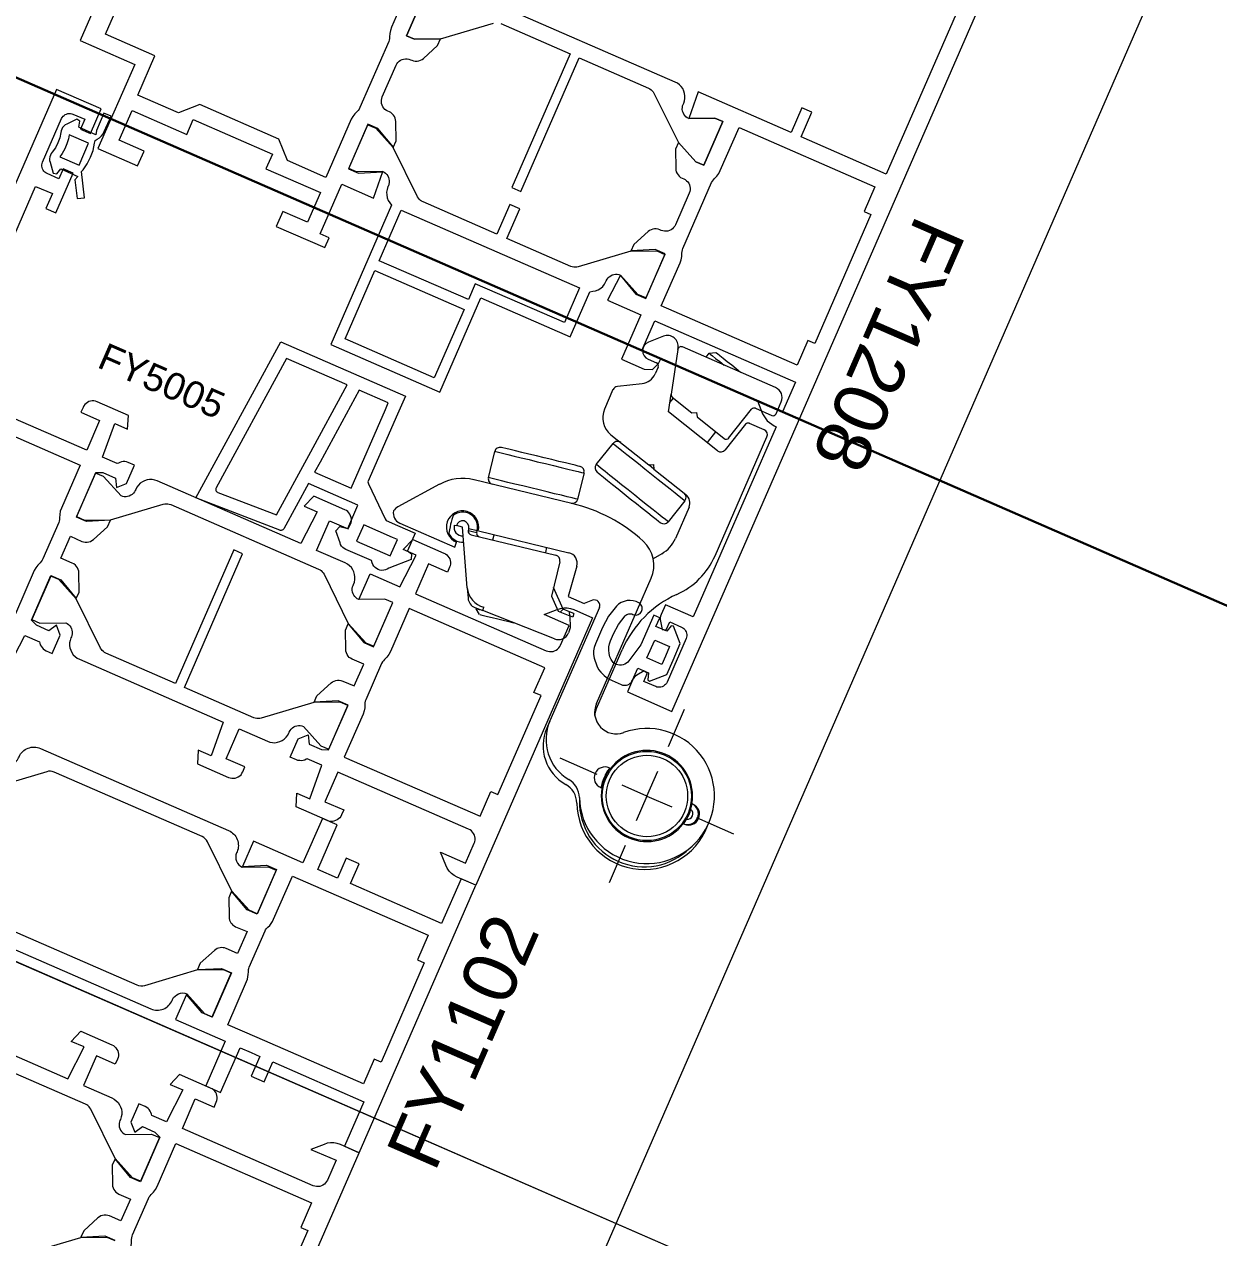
# Model space of a CAD drawing. Header units: millimetres. Extents: x -37281 to 954596, y -59787 to 956680.
# Drawn here: x 868631.8 to 868742.3, y -17724.1 to -17611.8 of the extents above; entities that cross this region are included whole.
import ezdxf

# ---------------------------------------------------------------- set-up
doc = ezdxf.new("R2010")
doc.units = ezdxf.units.MM
doc.header["$MEASUREMENT"] = 0
for name, color, linetype, lineweight in [('0_Pen_No__2', 8, 'Continuous', 15), ('0_Pen_No__7', 7, 'Continuous', 35), ('0_Pen_No__9', 7, 'Continuous', 13), ('New_A-25-M_Wall_Ext_Pen_No__87', 8, 'Continuous', 20), ('New_ArchiCAD Windows_Pen_No__1', 7, 'Continuous', 13)]:
    doc.layers.add(name, color=color, linetype=linetype, lineweight=lineweight)
doc.layers.add('New_A-25-M_Wall_Ext', color=7, linetype='Continuous')
doc.layers.add('New_ArchiCAD Windows', color=7, linetype='Continuous')
doc.layers.add('New_ArchiCAD Windows_Pen_No__23', color=7, linetype='Continuous', lineweight=30, true_color=0x2a2a2a)
doc.styles.add('GENERATED_STYLE_3', font='')
doc.styles.get('GENERATED_STYLE_3').set_extended_font_data('Arial')

# ---------------------------------------------------------------- blocks, each defined once
blk = doc.blocks.new('Wall_243_2', base_point=(874395.1, -4631.3))
at = {"layer": 'New_A-25-M_Wall_Ext_Pen_No__87', "linetype": 'Continuous', "flags": 128}
blk.add_lwpolyline([(866536.64, -22653.24), (874395.1, -4631.3)], dxfattribs=at)
blk = doc.blocks.new('Triple Window 19_2')
at = {"layer": 'New_ArchiCAD Windows_Pen_No__1', "linetype": 'Continuous'}
for p, q in [((-1175, -190), (-1175, -0.5)), ((1175, -190), (1175, -0.5))]:
    blk.add_line(p, q, dxfattribs=at)
at = {"layer": 'New_ArchiCAD Windows_Pen_No__23', "linetype": 'Continuous'}
blk.add_line((1100, -190), (1100, 0), dxfattribs=at)
blk = doc.blocks.new('Wall_353_2', base_point=(874468.42, -4712.54))
at = {"layer": 'New_ArchiCAD Windows', "color": 251, "linetype": 'Continuous', "lineweight": 20, "true_color": 0x606060, "xscale": -1, "zscale": 1000, "rotation": 66.44041158399281}
for p in [(869064.25, -16605.64), (868124.95, -18759.75)]:
    blk.add_blockref('Triple Window 19_2', p, dxfattribs=at)

msp = doc.modelspace()

# ---------------------------------------------------------------- linework, layer by layer
at = {"layer": '0_Pen_No__2', "linetype": 'Continuous', "flags": 128}
for points in [[(868646.17, -17592.27), (868636.98, -17613.35), (868642.02, -17615.55), (868638.62, -17623.34), (868642.29, -17624.94), (868642.89, -17623.57), (868640.6, -17622.57)], [(868667.52, -17608.12), (868665.78, -17612.11), (868665.68, -17612.4), (868665.62, -17612.7), (868665.61, -17613), (868665.6, -17613.15), (868665.57, -17613.3), (868665.53, -17613.44), (868662.86, -17619.54), (868662.79, -17619.68), (868662.7, -17619.8), (868662.6, -17619.9), (868662.38, -17620.12), (868662.2, -17620.36), (868662.06, -17620.63), (868659.72, -17626), (868656.15, -17624.44), (868655.37, -17622.46), (868648.04, -17619.27), (868646.06, -17620.04), (868642.31, -17618.4), (868643.9, -17614.74), (868639.32, -17612.74), (868645.52, -17598.53)], [(868690.15, -17639.27), (868703.17, -17644.94), (868701.97, -17647.69), (868699.66, -17646.68), (868700.13, -17647.89), (868700.55, -17648.54), (868701.19, -17648.99), (868701.37, -17649.07), (868693.7, -17666.67), (868691.13, -17665.55), (868690.74, -17666.46), (868690.69, -17666.6), (868690.66, -17666.75), (868690.65, -17666.9), (868690.67, -17667.05), (868690.83, -17667.83), (868691.21, -17667.87), (868691.53, -17667.14), (868692.63, -17667.62), (868692.74, -17667.68), (868692.84, -17667.75), (868692.93, -17667.84), (868693, -17667.95), (868693.05, -17668.06), (868693.09, -17668.18), (868693.11, -17668.3), (868693.11, -17668.43), (868693.08, -17668.55), (868693.04, -17668.67), (868691.28, -17672.7), (868691.22, -17672.82), (868691.15, -17672.92), (868691.06, -17673), (868690.96, -17673.07), (868690.84, -17673.13), (868690.72, -17673.17), (868690.6, -17673.18), (868690.47, -17673.18), (868690.35, -17673.16), (868690.23, -17673.12), (868689.13, -17672.64), (868689.45, -17671.91), (868689.16, -17671.65), (868688.49, -17672.07), (868688.36, -17672.16), (868688.25, -17672.27), (868688.16, -17672.39), (868688.09, -17672.52), (868687.61, -17673.61), (868691.74, -17675.41), (868723.32, -17603)], [(868720.82, -17604.47), (868711.57, -17625.69), (868703.68, -17622.26), (868704.68, -17619.96), (868703.76, -17619.56), (868702.77, -17621.86), (868694.15, -17618.1), (868693.29, -17620.56), (868695.71, -17620.52), (868696.44, -17620.84), (868694.68, -17624.88), (868693.95, -17624.56), (868692.33, -17622.76), (868692.05, -17623.4), (868692.08, -17625.18), (868692.1, -17625.34), (868692.14, -17625.5), (868692.21, -17625.64), (868692.3, -17625.78), (868692.41, -17625.9), (868692.54, -17626), (868692.68, -17626.08), (868692.82, -17626.14), (868692.96, -17626.21), (868693.09, -17626.31), (868693.2, -17626.42), (868693.29, -17626.55), (868693.36, -17626.69), (868693.4, -17626.84), (868693.42, -17627), (868693.42, -17627.15), (868693.39, -17627.31), (868693.34, -17627.46), (868692.06, -17630.39), (868691.99, -17630.53), (868691.89, -17630.65), (868691.78, -17630.76), (868691.65, -17630.85), (868691.51, -17630.92), (868691.36, -17630.97), (868691.21, -17630.99), (868691.05, -17630.98), (868690.89, -17630.96), (868690.75, -17630.91), (868690.6, -17630.84), (868690.45, -17630.79), (868690.29, -17630.76), (868690.12, -17630.76), (868689.96, -17630.79), (868689.81, -17630.84), (868689.66, -17630.92), (868689.53, -17631.02), (868688.22, -17632.2), (868687.94, -17632.84), (868690.35, -17632.81), (868691.09, -17633.13), (868689.33, -17637.16), (868688.59, -17636.84), (868686.98, -17635.04), (868685.76, -17637.35), (868688.87, -17638.71), (868687.07, -17642.83), (868689.18, -17643.75), (868689.95, -17643.77), (868690.5, -17643.23), (868690.7, -17642.78), (868688.96, -17642.02), (868690.15, -17639.27)], [(868647.44, -17620.64), (868654.77, -17623.84), (868654.17, -17625.21), (868659.21, -17627.41), (868658.02, -17630.16), (868655.72, -17629.16), (868655.12, -17630.54), (868659.62, -17632.5), (868660.02, -17631.58), (868659.19, -17631.22), (868661.19, -17626.64), (868664.12, -17627.91), (868664.98, -17625.45), (868662.56, -17625.49), (868661.83, -17625.17), (868663.59, -17621.14), (868664.32, -17621.46), (868665.94, -17623.25), (868666.22, -17622.61), (868666.19, -17620.84), (868666.17, -17620.68), (868666.13, -17620.52), (868666.06, -17620.37), (868665.97, -17620.23), (868665.86, -17620.11), (868665.73, -17620.01), (868665.59, -17619.94), (868665.45, -17619.87), (868665.31, -17619.8), (868665.18, -17619.71), (868665.07, -17619.59), (868664.98, -17619.46), (868664.92, -17619.32), (868664.87, -17619.17), (868664.85, -17619.02), (868664.85, -17618.86), (868664.88, -17618.71), (868664.93, -17618.56), (868666.21, -17615.62), (868666.28, -17615.49), (868666.38, -17615.36), (868666.49, -17615.25), (868666.62, -17615.16), (868666.76, -17615.09), (868666.91, -17615.05), (868667.07, -17615.03), (868667.22, -17615.03), (868667.38, -17615.06), (868667.53, -17615.11), (868667.67, -17615.17), (868667.82, -17615.22), (868667.98, -17615.25), (868668.15, -17615.25), (868668.31, -17615.22), (868668.46, -17615.17), (868668.61, -17615.1), (868668.74, -17615), (868670.05, -17613.81), (868670.33, -17613.17), (868667.92, -17613.21), (868667.18, -17612.89), (868668.94, -17608.85)], [(868668.94, -17608.85), (868667.18, -17612.89), (868667.92, -17613.21), (868670.33, -17613.19), (868675.21, -17611.73)], [(868675.89, -17611.77), (868682.32, -17614.58), (868676.92, -17626.95), (868677.75, -17627.31), (868683.15, -17614.94), (868689.58, -17617.74), (868689.7, -17617.81), (868689.81, -17617.89), (868689.91, -17617.98), (868690, -17618.09), (868690.07, -17618.21), (868692.33, -17622.78), (868693.95, -17624.56), (868694.68, -17624.88), (868696.44, -17620.84), (868695.71, -17620.52), (868693.29, -17620.56), (868693.15, -17620.49), (868693.03, -17620.39), (868692.92, -17620.28), (868692.83, -17620.15), (868692.76, -17620.01), (868692.72, -17619.86), (868692.69, -17619.7), (868692.7, -17619.55), (868692.72, -17619.39), (868692.78, -17619.25), (868692.82, -17619.15), (868692.89, -17618.93), (868692.93, -17618.7), (868692.94, -17618.46), (868692.91, -17618.23), (868692.84, -17618.01), (868692.73, -17617.79), (868692.6, -17617.6), (868692.44, -17617.43), (868692.25, -17617.29), (868692.04, -17617.18), (868674.62, -17609.58)], [(868625.06, -17644.7), (868632.85, -17626.83), (868634.41, -17627.5), (868633.81, -17628.88), (868634.73, -17629.28), (868636.33, -17625.61), (868635.41, -17625.21), (868635.01, -17626.13), (868633.91, -17625.65), (868633.8, -17625.59), (868633.7, -17625.52), (868633.61, -17625.42), (868633.54, -17625.32), (868633.48, -17625.21), (868633.45, -17625.09), (868633.43, -17624.96), (868633.43, -17624.84), (868633.45, -17624.72), (868633.5, -17624.6), (868635.25, -17620.56), (868635.31, -17620.45), (868635.39, -17620.35), (868635.48, -17620.27), (868635.58, -17620.19), (868635.7, -17620.14), (868635.82, -17620.1), (868635.94, -17620.08), (868636.07, -17620.09), (868636.19, -17620.11), (868636.31, -17620.15), (868637.41, -17620.63), (868637.01, -17621.55), (868637.92, -17621.95), (868638.92, -17619.65), (868634.8, -17617.86), (868614.01, -17665.52)], [(868640.6, -17622.57), (868641.8, -17619.82), (868646.84, -17622.02), (868647.44, -17620.64)], [(868682.31, -17640.75), (868684.13, -17636.58), (868684.41, -17636.54), (868684.67, -17636.49), (868684.91, -17636.4), (868685.14, -17636.26), (868685.33, -17636.09), (868685.5, -17635.88), (868685.62, -17635.65), (868685.66, -17635.56), (868685.74, -17635.42), (868685.83, -17635.3), (868685.94, -17635.19), (868686.07, -17635.1), (868686.21, -17635.03), (868686.36, -17634.98), (868686.52, -17634.96), (868686.67, -17634.97), (868686.83, -17634.99), (868686.98, -17635.04), (868686.96, -17635.09), (868688.39, -17636.81), (868689.31, -17637.21), (868691.11, -17633.08), (868690.19, -17632.68), (868687.96, -17632.8), (868687.94, -17632.84), (868683.06, -17634.28), (868682.93, -17634.31), (868682.79, -17634.32), (868682.65, -17634.31), (868682.51, -17634.29), (868682.38, -17634.24), (868676.45, -17631.66), (868677.65, -17628.91), (868676.74, -17628.51), (868675.54, -17631.26), (868668.7, -17628.27), (868668.57, -17628.21), (868668.46, -17628.13), (868668.36, -17628.03), (868668.27, -17627.92), (868668.2, -17627.8), (868665.94, -17623.25), (868665.96, -17623.21), (868664.52, -17621.49), (868663.61, -17621.09), (868661.81, -17625.22), (868662.73, -17625.61), (868664.96, -17625.5), (868664.98, -17625.45), (868665.12, -17625.53), (868665.24, -17625.62), (868665.35, -17625.73), (868665.44, -17625.86), (868665.51, -17626), (868665.55, -17626.15), (868665.58, -17626.31), (868665.57, -17626.47), (868665.55, -17626.62), (868665.5, -17626.77), (868665.46, -17626.86), (868665.37, -17627.11), (868665.33, -17627.37), (868665.34, -17627.63), (868665.39, -17627.88), (868665.49, -17628.13), (868665.62, -17628.35), (868665.79, -17628.58), (868660.18, -17641.47), (868670.26, -17645.86), (868674.06, -17637.16)], [(868672.9, -17637.31), (868664.65, -17633.71), (868666.69, -17629.03), (868683.19, -17636.23), (868681.79, -17639.44), (868673.54, -17635.84)], [(868673.54, -17635.84), (868672.9, -17637.31)], [(868674.06, -17637.16), (868682.31, -17640.75)], [(868630.33, -17671.33), (868631.85, -17668.39), (868633.21, -17668.98), (868633.25, -17669.09), (868633.29, -17669.24), (868633.36, -17669.38), (868633.45, -17669.51), (868633.56, -17669.63), (868633.68, -17669.72), (868633.82, -17669.8), (868634.4, -17670.05), (868635.14, -17668.35), (868634.78, -17667.43), (868634.09, -17667.95), (868632.92, -17667.44), (868632.47, -17666.97), (868634.27, -17662.85), (868635.19, -17663.25), (868636.62, -17664.96), (868636.88, -17664.37), (868636.85, -17662.59), (868636.84, -17662.43), (868636.8, -17662.27), (868636.73, -17662.12), (868636.64, -17661.99), (868636.53, -17661.87), (868636.4, -17661.77), (868636.25, -17661.69), (868635.2, -17661.23), (868636.07, -17659.21), (868637.13, -17659.68), (868637.29, -17659.73), (868637.45, -17659.75), (868637.61, -17659.76), (868637.77, -17659.73), (868637.93, -17659.68), (868638.07, -17659.6), (868638.2, -17659.5), (868639.52, -17658.32), (868639.78, -17657.72), (868637.55, -17657.84), (868636.63, -17657.44), (868638.43, -17653.31), (868639.08, -17653.32), (868640.24, -17653.83), (868640.34, -17654.69), (868641.26, -17654.33), (868642, -17652.63), (868641.42, -17652.38), (868641.27, -17652.33), (868641.11, -17652.3), (868640.95, -17652.3), (868640.8, -17652.32), (868640.65, -17652.37), (868640.51, -17652.44), (868640.41, -17652.48), (868639.05, -17651.89), (868640.17, -17648.78), (868641.36, -17649.3), (868641.44, -17648.03), (868638.56, -17646.77), (868638.41, -17646.72), (868638.25, -17646.69), (868638.1, -17646.69), (868637.94, -17646.71), (868637.79, -17646.75), (868637.65, -17646.82), (868637.52, -17646.91), (868637.41, -17647.02), (868637.31, -17647.15), (868637.24, -17647.28), (868637.04, -17647.74), (868638.78, -17648.5), (868637.58, -17651.25), (868625.57, -17646.02)], [(868691.84, -17670.67), (868692.51, -17669.14), (868691.88, -17667.54), (868691.66, -17667.51), (868691.26, -17668), (868690.25, -17667.56)], [(868652.79, -17706.98), (868653.61, -17707.33), (868652.81, -17709.16), (868654, -17709.68), (868654.8, -17707.85), (868663.23, -17711.53), (868661.43, -17715.65), (868662.8, -17716.25), (868673.6, -17691.5), (868672.22, -17690.9), (868670.42, -17695.03), (868661.99, -17691.35), (868662.79, -17689.52), (868661.6, -17689), (868660.8, -17690.83), (868658.96, -17690.03), (868660.76, -17685.91), (868659.39, -17685.31), (868657.59, -17689.43), (868653.01, -17687.43), (868651.99, -17689.77), (868654.22, -17689.65)], [(868622.51, -17703.59), (868635.83, -17709.4), (868637.35, -17706.46), (868636.15, -17705.94), (868637.03, -17705.01), (868639.92, -17706.27), (868640.05, -17706.34), (868640.18, -17706.44), (868640.29, -17706.55), (868640.38, -17706.68), (868640.45, -17706.82), (868640.49, -17706.97), (868640.51, -17707.13), (868640.51, -17707.28), (868640.48, -17707.44), (868640.43, -17707.59), (868640.23, -17708.05), (868638.49, -17707.29), (868637.29, -17710.04), (868639.92, -17711.18), (868640.13, -17711.29), (868640.32, -17711.44), (868640.48, -17711.61), (868640.62, -17711.8), (868640.72, -17712.01), (868640.79, -17712.23), (868640.82, -17712.47), (868640.82, -17712.7), (868640.77, -17712.94), (868640.7, -17713.16), (868640.66, -17713.25), (868640.61, -17713.4), (868640.58, -17713.55), (868640.58, -17713.71), (868640.6, -17713.86), (868640.64, -17714.01), (868640.71, -17714.16), (868640.8, -17714.28), (868640.91, -17714.4), (868641.04, -17714.49), (868641.17, -17714.57), (868643.59, -17714.53), (868644.32, -17714.85), (868642.57, -17718.88), (868641.83, -17718.56), (868640.21, -17716.78), (868637.95, -17712.22), (868637.88, -17712.1), (868637.8, -17711.99), (868637.69, -17711.89), (868637.58, -17711.81), (868637.46, -17711.74), (868631.03, -17708.94)], [(868652.01, -17741), (868662.8, -17716.25), (868661.07, -17715.49), (868660.77, -17715.39), (868660.46, -17715.34), (868660.15, -17715.33), (868659.84, -17715.37), (868659.54, -17715.47), (868658.33, -17715.94), (868660.65, -17716.95), (868659.85, -17718.78), (868659.77, -17718.92), (868659.68, -17719.04), (868659.57, -17719.15), (868659.44, -17719.24), (868659.3, -17719.31), (868659.15, -17719.36), (868658.99, -17719.38), (868658.83, -17719.38), (868658.68, -17719.35), (868658.53, -17719.3), (868646.43, -17714.02), (868647.63, -17711.27), (868649.37, -17712.03), (868649.57, -17711.57), (868649.62, -17711.42), (868649.65, -17711.27), (868649.65, -17711.11), (868649.63, -17710.96), (868649.59, -17710.81), (868649.52, -17710.67), (868649.43, -17710.54), (868649.32, -17710.42), (868649.19, -17710.33), (868649.05, -17710.26), (868646.17, -17709), (868645.29, -17709.92), (868646.49, -17710.44), (868644.96, -17713.38), (868643.6, -17712.79), (868643.57, -17712.68), (868643.53, -17712.53), (868643.46, -17712.39), (868643.37, -17712.26), (868643.26, -17712.15), (868643.13, -17712.05), (868643, -17711.98), (868642.41, -17711.72), (868641.67, -17713.42), (868642.04, -17714.34), (868642.73, -17713.83), (868643.89, -17714.33), (868644.34, -17714.8), (868642.55, -17718.93), (868641.63, -17718.53), (868640.2, -17716.81), (868639.94, -17717.41), (868639.96, -17719.18), (868639.98, -17719.34), (868640.02, -17719.5), (868640.09, -17719.65), (868640.18, -17719.78), (868640.29, -17719.9), (868640.42, -17720), (868640.56, -17720.08), (868641.62, -17720.54), (868640.74, -17722.56), (868639.68, -17722.1), (868639.53, -17722.04), (868639.37, -17722.02), (868639.21, -17722.02), (868639.04, -17722.04), (868638.89, -17722.1), (868638.75, -17722.17), (868638.62, -17722.27), (868637.3, -17723.46), (868637.04, -17724.05), (868639.27, -17723.94), (868640.19, -17724.34)], [(868632.14, -17725.54), (868637.03, -17724.08), (868639.43, -17724.06), (868640.17, -17724.38)]]:
    msp.add_lwpolyline(points, dxfattribs=at)
for points in [[(868690.75, -17637.89), (868692.49, -17633.9), (868692.59, -17633.62), (868692.65, -17633.32), (868692.66, -17633.01), (868692.67, -17632.86), (868692.7, -17632.72), (868692.75, -17632.58), (868695.41, -17626.47), (868695.48, -17626.34), (868695.57, -17626.22), (868695.67, -17626.11), (868695.89, -17625.9), (868696.07, -17625.65), (868696.21, -17625.38), (868697.95, -17621.39), (868710.51, -17626.87), (868709.51, -17629.16), (868710.15, -17629.44), (868704.95, -17641.36), (868704.31, -17641.08), (868703.31, -17643.37)], [(868672.5, -17638.22), (868669.74, -17644.55), (868661.49, -17640.95), (868664.25, -17634.63)], [(868636.98, -17652.63), (868635.24, -17656.61), (868635.14, -17656.9), (868635.09, -17657.2), (868635.07, -17657.51), (868635.07, -17657.66), (868635.04, -17657.8), (868634.99, -17657.94), (868633.53, -17661.3), (868633.46, -17661.43), (868633.37, -17661.55), (868633.26, -17661.66), (868633.05, -17661.87), (868632.87, -17662.12), (868632.73, -17662.39), (868630.99, -17666.38), (868618.43, -17660.9), (868619.43, -17658.61), (868618.79, -17658.33), (868622.78, -17649.16), (868623.43, -17649.44), (868624.42, -17647.15)], [(868657.71, -17656.43), (868658.9, -17656.95), (868657.38, -17659.89), (868644.09, -17654.09), (868643.87, -17654.01), (868643.64, -17653.97), (868643.4, -17653.97), (868643.17, -17654), (868642.94, -17654.07), (868642.73, -17654.17), (868642.54, -17654.31), (868642.37, -17654.47), (868642.23, -17654.66), (868642.12, -17654.87), (868642.08, -17654.96), (868642, -17655.1), (868641.91, -17655.22), (868641.79, -17655.33), (868641.67, -17655.42), (868641.52, -17655.49), (868641.37, -17655.53), (868641.22, -17655.56), (868641.06, -17655.55), (868640.91, -17655.53), (868640.76, -17655.47), (868639.14, -17653.68), (868638.41, -17653.36), (868636.65, -17657.39), (868637.38, -17657.71), (868639.79, -17657.69), (868644.67, -17656.24), (868644.81, -17656.21), (868644.95, -17656.2), (868645.09, -17656.2), (868645.22, -17656.23), (868645.36, -17656.28), (868659.04, -17662.25), (868659.17, -17662.31), (868659.28, -17662.39), (868659.38, -17662.49), (868659.47, -17662.6), (868659.54, -17662.72), (868661.79, -17667.29), (868663.42, -17669.06), (868664.15, -17669.38), (868665.91, -17665.35), (868665.18, -17665.03), (868662.76, -17665.07), (868662.62, -17664.99), (868662.5, -17664.9), (868662.39, -17664.79), (868662.3, -17664.66), (868662.23, -17664.52), (868662.18, -17664.37), (868662.16, -17664.21), (868662.16, -17664.05), (868662.19, -17663.9), (868662.24, -17663.75), (868662.28, -17663.66), (868662.36, -17663.44), (868662.4, -17663.2), (868662.4, -17662.97), (868662.37, -17662.74), (868662.3, -17662.51), (868662.2, -17662.3), (868662.07, -17662.11), (868661.9, -17661.94), (868661.71, -17661.79), (868661.51, -17661.68), (868658.85, -17660.53), (868660.05, -17657.78), (868661.79, -17658.53), (868661.99, -17658.08), (868662.04, -17657.93), (868662.07, -17657.77), (868662.07, -17657.62), (868662.05, -17657.46), (868662, -17657.31), (868661.93, -17657.17), (868661.84, -17657.04), (868661.74, -17656.93), (868661.61, -17656.83), (868661.47, -17656.76), (868658.59, -17655.5)], [(868668.01, -17664.52), (868680.11, -17669.8), (868680.26, -17669.85), (868680.42, -17669.88), (868680.57, -17669.88), (868680.73, -17669.86), (868680.88, -17669.81), (868681.02, -17669.74), (868681.15, -17669.65), (868681.26, -17669.54), (868681.36, -17669.42), (868681.43, -17669.28), (868682.23, -17667.45), (868679.92, -17666.44), (868681.12, -17665.97), (868681.42, -17665.88), (868681.73, -17665.83), (868682.04, -17665.84), (868682.35, -17665.89), (868682.65, -17665.99), (868684.39, -17666.75), (868673.6, -17691.5), (868671.86, -17690.74), (868671.58, -17690.6), (868671.33, -17690.41), (868671.11, -17690.18), (868670.93, -17689.92), (868670.8, -17689.64), (868670.32, -17688.44), (868672.64, -17689.45), (868673.44, -17687.61), (868673.49, -17687.47), (868673.52, -17687.31), (868673.52, -17687.15), (868673.5, -17687), (868673.45, -17686.85), (868673.38, -17686.71), (868673.29, -17686.58), (868673.18, -17686.47), (868673.06, -17686.37), (868672.92, -17686.3), (868660.82, -17681.02), (868659.62, -17683.77), (868661.36, -17684.53), (868661.16, -17684.99), (868661.09, -17685.13), (868660.99, -17685.25), (868660.88, -17685.36), (868660.75, -17685.45), (868660.61, -17685.52), (868660.46, -17685.57), (868660.31, -17685.59), (868660.15, -17685.59), (868659.99, -17685.56), (868659.85, -17685.51), (868656.96, -17684.25), (868657.04, -17682.97), (868658.24, -17683.5), (868659.35, -17680.38), (868657.99, -17679.79), (868657.9, -17679.84), (868657.75, -17679.91), (868657.6, -17679.95), (868657.45, -17679.98), (868657.29, -17679.97), (868657.13, -17679.95), (868656.98, -17679.89), (868656.4, -17679.64), (868657.14, -17677.95), (868658.06, -17677.58), (868658.16, -17678.44), (868659.32, -17678.95), (868659.97, -17678.96), (868661.77, -17674.84), (868660.85, -17674.44), (868658.62, -17674.55), (868658.88, -17673.96), (868660.2, -17672.77), (868660.33, -17672.67), (868660.47, -17672.6), (868660.63, -17672.54), (868660.79, -17672.52), (868660.95, -17672.52), (868661.11, -17672.55), (868661.27, -17672.6), (868662.33, -17673.06), (868663.21, -17671.04), (868662.15, -17670.58), (868662, -17670.5), (868661.87, -17670.41), (868661.76, -17670.29), (868661.67, -17670.15), (868661.61, -17670), (868661.56, -17669.84), (868661.55, -17669.68), (868661.52, -17667.91), (868661.78, -17667.31), (868663.21, -17669.03), (868664.13, -17669.43), (868665.91, -17665.35), (868665.18, -17665.03), (868662.76, -17665.07), (868663.8, -17662.68), (868666.55, -17663.88), (868668.07, -17660.95), (868666.87, -17660.42), (868667.75, -17659.5), (868670.64, -17660.76), (868670.78, -17660.83), (868670.9, -17660.93), (868671.01, -17661.04), (868671.1, -17661.17), (868671.17, -17661.31), (868671.22, -17661.46), (868671.24, -17661.61), (868671.23, -17661.77), (868671.21, -17661.93), (868671.16, -17662.07), (868670.96, -17662.53), (868669.21, -17661.77)], [(868647.9, -17678.99), (868647.82, -17680.26), (868650.71, -17681.52), (868650.86, -17681.57), (868651.01, -17681.6), (868651.17, -17681.6), (868651.32, -17681.58), (868651.47, -17681.54), (868651.61, -17681.47), (868651.74, -17681.38), (868651.86, -17681.27), (868651.95, -17681.14), (868652.02, -17681), (868652.22, -17680.55), (868650.48, -17679.79), (868651.68, -17677.04), (868654.31, -17678.18), (868654.53, -17678.26), (868654.77, -17678.3), (868655, -17678.31), (868655.23, -17678.27), (868655.46, -17678.21), (868655.67, -17678.1), (868655.86, -17677.97), (868656.03, -17677.8), (868656.18, -17677.62), (868656.29, -17677.41), (868656.33, -17677.32), (868656.4, -17677.18), (868656.49, -17677.05), (868656.61, -17676.94), (868656.74, -17676.85), (868656.88, -17676.79), (868657.03, -17676.74), (868657.18, -17676.72), (868657.34, -17676.72), (868657.49, -17676.75), (868657.64, -17676.8), (868659.26, -17678.6), (868659.99, -17678.92), (868661.75, -17674.88), (868661.02, -17674.56), (868658.61, -17674.58), (868653.73, -17676.04), (868653.59, -17676.07), (868653.45, -17676.08), (868653.31, -17676.07), (868653.18, -17676.04), (868653.05, -17676), (868646.62, -17673.19), (868652.01, -17660.82), (868651.19, -17660.46), (868645.79, -17672.83), (868639.36, -17670.03), (868639.24, -17669.96), (868639.12, -17669.88), (868639.02, -17669.79), (868638.94, -17669.68), (868638.86, -17669.56), (868636.61, -17664.99), (868634.99, -17663.21), (868634.25, -17662.89), (868632.49, -17666.92), (868633.23, -17667.24), (868635.64, -17667.21), (868635.78, -17667.28), (868635.91, -17667.38), (868636.02, -17667.49), (868636.11, -17667.62), (868636.17, -17667.76), (868636.22, -17667.91), (868636.24, -17668.06), (868636.24, -17668.22), (868636.21, -17668.38), (868636.16, -17668.52), (868636.12, -17668.62), (868636.04, -17668.84), (868636, -17669.07), (868636, -17669.3), (868636.03, -17669.54), (868636.1, -17669.76), (868636.2, -17669.97), (868636.34, -17670.17), (868636.5, -17670.34), (868636.69, -17670.48), (868636.9, -17670.59), (868650.21, -17676.4), (868649.1, -17679.51)], [(868667.42, -17665.9), (868665.68, -17669.88), (868665.53, -17670.15), (868665.35, -17670.4), (868665.14, -17670.62), (868665.03, -17670.72), (868664.94, -17670.84), (868664.87, -17670.97), (868663.41, -17674.33), (868663.36, -17674.47), (868663.33, -17674.62), (868663.33, -17674.77), (868663.32, -17675.07), (868663.26, -17675.37), (868663.16, -17675.66), (868661.42, -17679.65), (868673.98, -17685.12), (868674.98, -17682.83), (868675.62, -17683.11), (868679.62, -17673.94), (868678.97, -17673.66), (868679.97, -17671.37)], [(868639.84, -17729.15), (868641.57, -17725.16), (868641.68, -17724.87), (868641.73, -17724.57), (868641.74, -17724.26), (868641.75, -17724.12), (868641.78, -17723.97), (868641.83, -17723.83), (868643.29, -17720.47), (868643.36, -17720.34), (868643.45, -17720.22), (868643.55, -17720.12), (868643.77, -17719.9), (868643.95, -17719.65), (868644.09, -17719.38), (868645.83, -17715.4), (868658.39, -17720.87), (868657.39, -17723.16), (868658.03, -17723.44), (868654.03, -17732.61), (868653.39, -17732.33), (868652.39, -17734.62)]]:
    msp.add_lwpolyline(points, close=True, dxfattribs=at)
for points in [[(868651.45, -17688.5, 0.414214), (868651.97, -17689.82), (868654.38, -17689.78), (868655.12, -17690.1), (868653.36, -17694.13), (868652.62, -17693.81), (868651, -17692.03), (868648.75, -17687.47, 0.176327), (868648.25, -17687), (868634.56, -17681.03, 0.176327), (868633.88, -17680.99), (868629, -17682.44), (868626.59, -17682.46), (868625.86, -17682.14), (868627.62, -17678.11), (868628.35, -17678.43), (868629.97, -17680.22, 0.414214), (868631.28, -17679.71), (868631.32, -17679.61, -0.414214), (868633.3, -17678.84), (868650.71, -17686.43, -0.414214), (868651.49, -17688.41)], [(868645.53, -17702.07, -0.414214), (868646.85, -17701.55), (868648.47, -17703.35), (868649.2, -17703.67), (868650.96, -17699.63), (868650.23, -17699.31), (868647.82, -17699.33), (868642.94, -17700.79, -0.176327), (868642.25, -17700.74), (868628.57, -17694.78, -0.176327), (868628.07, -17694.31), (868625.82, -17689.74), (868624.19, -17687.96), (868623.46, -17687.64), (868621.7, -17691.67), (868622.43, -17691.99), (868624.85, -17691.96, -0.414214), (868625.37, -17693.27), (868625.33, -17693.36, 0.414214), (868626.1, -17695.34), (868643.52, -17702.93, 0.414214), (868645.49, -17702.16)], [(868653.34, -17705.58), (868650.63, -17704.4), (868652.37, -17700.41, 0.112281), (868652.54, -17699.52, -0.112281), (868652.62, -17699.08), (868654.08, -17695.72, -0.112281), (868654.35, -17695.37, 0.112281), (868654.88, -17694.63), (868656.62, -17690.65), (868669.18, -17696.12), (868668.18, -17698.41), (868668.82, -17698.69), (868664.83, -17707.86), (868664.18, -17707.58), (868663.19, -17709.87)]]:
    msp.add_lwpolyline(points, format="xyb", close=True, dxfattribs=at)
msp.add_lwpolyline([(868654.22, -17689.65), (868655.14, -17690.05), (868653.34, -17694.18), (868652.42, -17693.78), (868650.99, -17692.06), (868650.73, -17692.66), (868650.76, -17694.43, 0.294108), (868651.36, -17695.33), (868652.42, -17695.79), (868651.54, -17697.81), (868650.48, -17697.35, 0.294108), (868649.41, -17697.52), (868648.09, -17698.71), (868647.83, -17699.3), (868650.06, -17699.19), (868650.98, -17699.59), (868649.18, -17703.71), (868648.26, -17703.31), (868646.83, -17701.6), (868645.81, -17703.93), (868650.39, -17705.93), (868648.6, -17710.06), (868649.97, -17710.66), (868651.77, -17706.53), (868652.79, -17706.98)], format="xyb", dxfattribs=at)
at = {"layer": '0_Pen_No__9', "linetype": 'Continuous'}
for p, q in [((868690.95, -17640.7), (868689.56, -17641.25)), ((868692.29, -17641.92), (868691.66, -17646.07)), ((868692.29, -17641.92), (868692.31, -17641.78)), ((868701.33, -17645.45), (868692.7, -17641.69)), ((868689.53, -17642.82), (868690.31, -17643.16)), ((868694.89, -17642.64), (868695.18, -17642.27)), ((868695.18, -17642.27), (868695.79, -17642.2)), ((868690.47, -17643.55), (868690.19, -17644.19)), ((868688.98, -17645.09), (868686.69, -17645.34)), ((868686.28, -17645.64), (868685.5, -17647.45)), ((868691.42, -17647.68), (868691.66, -17646.07)), ((868691.55, -17646.83), (868691.87, -17646.43)), ((868691.77, -17646.35), (868693.59, -17647.8)), ((868696.98, -17650.12), (868699.11, -17647.45)), ((868699.46, -17647.36), (868700.97, -17648.02)), ((868701.37, -17647.87), (868701.85, -17646.77)), ((868695.96, -17651.29), (868691.42, -17647.68)), ((868693.59, -17647.8), (868694.01, -17647.75)), ((868694.01, -17647.75), (868694.06, -17648.17)), ((868694.06, -17648.17), (868696.56, -17650.17)), ((868700.27, -17649.35), (868698.9, -17648.76)), ((868686.08, -17649.81), (868689.59, -17652.61)), ((868695.78, -17649.54), (868695, -17650.53)), ((868698.55, -17648.84), (868696.66, -17651.21)), ((868684.73, -17652.57), (868686.29, -17650.62)), ((868695.73, -17661.01), (868700.53, -17650.01)), ((868674.75, -17653.79), (868675.34, -17651.36)), ((868689.59, -17652.61), (868690.02, -17652.57)), ((868690.06, -17652.99), (868689.59, -17652.61)), ((868690.02, -17652.57), (868690.06, -17652.99)), ((868690.06, -17652.99), (868693.03, -17655.35)), ((868682.48, -17656.17), (868673.42, -17653.98)), ((868683.6, -17653.35), (868683.01, -17655.78)), ((868670.22, -17654.4), (868666.36, -17656.49)), ((868692.94, -17655.92), (868691.38, -17657.87)), ((868693.32, -17656.53), (868692.06, -17659.41)), ((868666.55, -17658), (868671.63, -17660.21)), ((868671.59, -17658.17), (868671.79, -17658.22)), ((868672.36, -17658.36), (868671.79, -17658.22)), ((868672.8, -17663.97), (868672.36, -17658.36)), ((868672.93, -17658.49), (868672.89, -17658.69)), ((868673.67, -17658.88), (868672.89, -17658.69)), ((868672.93, -17658.49), (868673.71, -17658.68)), ((868673.67, -17658.88), (868673.71, -17658.68)), ((868673.82, -17658.71), (868682.2, -17660.73)), ((868671.63, -17660.21), (868671.81, -17659.75)), ((868673.15, -17659.06), (868681, -17660.95)), ((868675.16, -17659.55), (868675.28, -17659.06)), ((868680.14, -17660.23), (868680.02, -17660.72)), ((868690.79, -17660.82), (868690, -17661.3)), ((868681.36, -17661.56), (868680.59, -17664.75)), ((868682.93, -17661.97), (868682.14, -17664.79)), ((868684.74, -17674.69), (868689.81, -17663.08)), ((868672.8, -17663.97), (868672.87, -17664.94)), ((868681.66, -17665.95), (868680.79, -17663.94)), ((868680.59, -17664.75), (868681.2, -17666.15)), ((868682.14, -17664.79), (868683.61, -17665.43)), ((868684.38, -17665.13), (868683.61, -17665.43)), ((868673.5, -17665.8), (868674.25, -17666.09)), ((868673.62, -17665.93), (868673.64, -17665.85)), ((868673.94, -17666.45), (868673.62, -17665.93)), ((868674.25, -17666.09), (868674.32, -17665.76)), ((868680.86, -17668.7), (868674.25, -17666.09)), ((868685.02, -17665.8), (868680.44, -17676.3)), ((868681.2, -17666.15), (868682.28, -17666.58)), ((868681.66, -17665.95), (868681.4, -17666.23)), ((868682.27, -17666.19), (868681.66, -17665.95)), ((868682.28, -17666.58), (868682.27, -17666.19)), ((868682.65, -17666.35), (868682.27, -17666.19)), ((868682.28, -17666.58), (868682.33, -17667.69)), ((868682.57, -17666.69), (868682.28, -17666.58)), ((868682.65, -17666.35), (868682.57, -17666.69)), ((868682.33, -17667.69), (868682.15, -17668.14)), ((868684.76, -17675.15), (868687.13, -17669.71)), ((868691.42, -17678.66), (868692.91, -17675.22)), ((868680.44, -17676.3), (868680.15, -17676.96)), ((868684.83, -17681.24), (868681.4, -17679.74)), ((868690.62, -17679.19), (868690.58, -17679.28)), ((868691.53, -17679.7), (868691.58, -17679.58)), ((868685.94, -17680.63), (868686.05, -17680.68)), ((868689.42, -17683.24), (868690.42, -17680.95)), ((868685.52, -17681.54), (868685.45, -17681.51)), ((868689.42, -17683.24), (868687.13, -17682.24)), ((868685.26, -17682.51), (868685.14, -17682.47)), ((868689.42, -17683.24), (868688.42, -17685.53)), ((868689.42, -17683.24), (868691.71, -17684.24)), ((868693.58, -17683.96), (868693.69, -17684.01)), ((868692.89, -17685.84), (868692.78, -17685.8)), ((868694, -17685.24), (868697.44, -17686.74)), ((868687.42, -17687.82), (868685.92, -17691.26))]:
    msp.add_line(p, q, dxfattribs=at)
at = {"layer": '0_Pen_No__9', "linetype": 'Continuous', "flags": 128}
for points in [[(868638.31, -17622.84), (868638.35, -17622.59), (868638.56, -17622.47), (868638.76, -17622.33), (868638.94, -17622.17), (868639.09, -17621.97), (868639.21, -17621.76), (868639.83, -17620.34), (868639.18, -17620.06), (868638.49, -17621.65), (868638.43, -17622.06), (868636.86, -17621.37), (868636.95, -17620.81), (868636.66, -17620.6), (868635.73, -17621.07), (868635.58, -17621.15), (868635.46, -17621.26), (868635.35, -17621.39), (868635.27, -17621.54), (868635.21, -17621.69), (868635.18, -17621.86), (868635.09, -17622.35), (868634.92, -17622.82), (868634.69, -17623.26), (868634.39, -17623.66), (868634.29, -17623.79), (868634.22, -17623.94), (868634.17, -17624.1), (868634.15, -17624.27), (868634.15, -17624.44), (868634.19, -17624.6), (868634.48, -17625.6), (868634.83, -17625.67), (868635.19, -17625.22), (868636.75, -17625.91), (868636.49, -17626.23), (868636.69, -17627.95), (868637.38, -17627.88), (868637.11, -17625.45), (868637.24, -17625.29), (868637.63, -17624.74), (868637.94, -17624.14), (868638.17, -17623.5)], [(868635.97, -17622.08), (868635.89, -17622.43), (868635.75, -17622.91), (868635.55, -17623.37), (868635.3, -17623.79), (868635.09, -17624.09), (868636.87, -17624.87), (868637.75, -17622.85)], [(868658.14, -17651.72), (868661.69, -17645.21), (868656.07, -17642.76), (868649.56, -17654.73), (868649.54, -17654.78), (868649.53, -17654.83), (868649.52, -17654.88), (868649.53, -17654.93), (868649.54, -17654.98), (868649.56, -17655.02), (868649.59, -17655.06), (868649.63, -17655.1), (868649.67, -17655.13), (868649.71, -17655.15), (868655.14, -17657.24)], [(868665.88, -17659.31), (868663.21, -17658.15), (868662.55, -17659.66), (868665.67, -17661.02), (868666.33, -17659.51)], [(868691.13, -17670.3), (868690.79, -17671.07), (868689.42, -17670.47), (868690.14, -17668.82), (868691.51, -17669.42)]]:
    msp.add_lwpolyline(points, close=True, dxfattribs=at)
for points in [[(868666.34, -17658.2), (868667.99, -17658.92), (868667.27, -17660.57), (868667.65, -17660.82), (868667.6, -17661.35), (868665.53, -17662.16), (868665.39, -17662.25), (868665.23, -17662.32), (868665.06, -17662.35), (868664.89, -17662.36), (868664.72, -17662.33), (868664.55, -17662.28), (868664.4, -17662.2), (868664.27, -17662.1), (868664.15, -17661.97), (868664.06, -17661.83), (868663.99, -17661.67), (868663.92, -17661.46), (868661.57, -17660.43), (868661.42, -17660.35), (868661.29, -17660.25), (868661.17, -17660.12), (868661.08, -17659.98), (868661.02, -17659.83), (868660.63, -17658.69), (868660.99, -17658.3), (868661.73, -17658.48), (868662.67, -17656.33), (868658.09, -17654.33), (868655.81, -17658.51), (868655.79, -17658.55), (868655.75, -17658.58), (868655.72, -17658.61), (868655.68, -17658.64), (868655.63, -17658.65), (868655.58, -17658.66), (868655.54, -17658.66), (868655.49, -17658.66), (868655.44, -17658.64), (868647.69, -17655.66), (868655.54, -17641.22), (868667.07, -17646.25), (868666.34, -17647.9)], [(868695.19, -17642.28), (868695.28, -17642.35), (868695.48, -17642.51), (868695.78, -17642.75), (868696.16, -17643.05), (868696.56, -17643.37)], [(868698.08, -17644.04), (868697.69, -17643.72), (868697.27, -17643.39), (868696.86, -17643.06), (868696.48, -17642.76), (868696.17, -17642.51), (868695.94, -17642.33), (868695.81, -17642.22), (868695.79, -17642.2)], [(868665.22, -17647.47), (868665.49, -17646.87), (868662.79, -17645.69), (868659.17, -17652.35)], [(868659.17, -17652.35), (868658.66, -17653.27), (868662.05, -17654.75), (868665.22, -17647.47)], [(868666.34, -17647.9), (868663.61, -17654.17), (868663.67, -17654.35), (868665.2, -17657.58), (868665.28, -17657.74), (868666.34, -17658.2)], [(868682.39, -17652.54), (868681.88, -17652.42), (868681.28, -17652.28), (868680.62, -17652.12), (868679.91, -17651.95), (868679.2, -17651.78), (868678.5, -17651.61), (868677.84, -17651.45), (868677.25, -17651.31), (868676.75, -17651.18), (868676.36, -17651.09), (868676.09, -17651.03), (868675.96, -17650.99), (868675.94, -17650.99)], [(868686.29, -17650.62), (868686.33, -17650.65), (868686.49, -17650.78), (868686.75, -17650.99), (868687.11, -17651.27), (868687.55, -17651.63), (868688.07, -17652.04), (868688.64, -17652.49), (868689.24, -17652.97), (868689.85, -17653.46), (868690.45, -17653.94), (868691.03, -17654.4), (868691.56, -17654.82), (868692.02, -17655.19), (868692.4, -17655.49), (868692.69, -17655.72), (868692.87, -17655.86), (868692.94, -17655.92)], [(868675.34, -17651.36), (868675.44, -17651.38), (868675.69, -17651.44), (868676.05, -17651.53), (868676.54, -17651.65), (868677.13, -17651.79), (868677.79, -17651.95), (868678.51, -17652.12), (868679.27, -17652.31), (868680.03, -17652.49), (868680.77, -17652.67), (868681.47, -17652.84), (868682.1, -17652.99), (868682.64, -17653.12)], [(868683.23, -17652.75), (868683.21, -17652.74), (868683.07, -17652.71), (868682.79, -17652.64), (868682.39, -17652.54)], [(868682.64, -17653.12), (868683.07, -17653.22), (868683.38, -17653.3), (868683.56, -17653.34), (868683.6, -17653.35)], [(868689.47, -17656.35), (868688.9, -17655.89), (868688.29, -17655.41), (868687.68, -17654.92), (868687.08, -17654.44), (868686.51, -17653.99), (868686, -17653.58), (868685.55, -17653.23), (868685.19, -17652.94), (868684.93, -17652.73), (868684.78, -17652.61), (868684.73, -17652.57)], [(868683.01, -17655.78), (868682.97, -17655.77), (868682.8, -17655.73), (868682.49, -17655.65), (868682.05, -17655.55), (868681.51, -17655.42), (868680.88, -17655.27), (868680.19, -17655.1), (868679.44, -17654.92), (868678.68, -17654.74), (868677.93, -17654.55), (868677.2, -17654.38), (868676.54, -17654.22), (868675.95, -17654.08), (868675.47, -17653.96), (868675.1, -17653.87), (868674.86, -17653.81), (868674.75, -17653.79)], [(868684.82, -17653.28), (868684.9, -17653.35), (868685.09, -17653.5), (868685.39, -17653.74), (868685.77, -17654.04), (868686.23, -17654.41), (868686.75, -17654.82), (868687.31, -17655.27), (868687.88, -17655.73), (868688.45, -17656.18), (868688.99, -17656.61)], [(868688.99, -17656.61), (868689.49, -17657), (868689.91, -17657.34), (868690.26, -17657.62), (868690.5, -17657.81), (868690.64, -17657.93), (868690.68, -17657.95)], [(868691.38, -17657.87), (868691.31, -17657.82), (868691.13, -17657.67), (868690.84, -17657.45), (868690.46, -17657.14), (868690, -17656.77), (868689.47, -17656.35)], [(868671.48, -17657.28), (868671.37, -17657.67), (868671.3, -17657.91), (868671.25, -17658.09)], [(868671.25, -17658.09), (868671.2, -17658.33), (868671.15, -17658.62), (868671.09, -17658.91)], [(868690.25, -17667.56), (868690.61, -17666.74), (868690.06, -17666.5), (868688.86, -17669.25), (868687.76, -17670.73), (868687.65, -17670.86), (868687.52, -17670.96), (868687.38, -17671.05), (868687.22, -17671.1), (868687.06, -17671.13), (868686.89, -17671.14), (868686.72, -17671.11), (868686.57, -17671.06), (868686.42, -17670.98), (868686.29, -17670.88), (868686.12, -17670.62), (868686, -17670.35), (868685.92, -17670.06), (868685.88, -17669.75), (868685.89, -17669.45), (868685.95, -17669.15), (868686.05, -17668.87), (868686.32, -17668.25), (868686.79, -17667.36), (868687.41, -17666.57), (868687.48, -17666.51), (868687.56, -17666.45), (868687.65, -17666.41), (868687.74, -17666.39), (868687.84, -17666.38), (868687.93, -17666.38), (868688.02, -17666.4), (868688.11, -17666.44), (868688.21, -17666.47), (868688.31, -17666.49), (868688.42, -17666.5), (868688.52, -17666.48), (868688.62, -17666.45), (868688.71, -17666.4), (868688.79, -17666.34), (868688.86, -17666.26), (868688.91, -17666.17), (868688.95, -17666.08), (868688.98, -17665.97), (868688.98, -17665.87), (868688.97, -17665.77), (868688.94, -17665.67), (868688.9, -17665.58), (868688.83, -17665.49), (868688.76, -17665.42), (868688.67, -17665.36), (868688.42, -17665.24), (868688.14, -17665.17), (868687.86, -17665.14), (868687.58, -17665.16), (868687.3, -17665.23), (868687.04, -17665.34), (868686.8, -17665.49), (868686.6, -17665.68), (868685.87, -17666.61), (868685.3, -17667.65), (868684.65, -17669.16), (868684.54, -17669.49), (868684.48, -17669.82), (868684.49, -17670.16), (868684.55, -17670.49), (868684.79, -17671.21), (868684.95, -17671.52), (868685.15, -17671.79), (868685.46, -17672.1), (868685.81, -17672.36), (868686.2, -17672.56), (868687.04, -17672.93), (868687.16, -17672.97), (868687.28, -17672.99), (868687.41, -17672.99), (868687.53, -17672.98), (868687.65, -17672.94), (868687.77, -17672.88), (868687.87, -17672.81), (868687.96, -17672.73), (868688.03, -17672.62), (868688.09, -17672.51), (868688.57, -17671.41), (868689.58, -17671.85), (868689.49, -17672.48), (868689.67, -17672.63), (868691.26, -17672), (868691.84, -17670.67)], [(868674.21, -17666.07), (868673.94, -17666.01), (868673.71, -17665.95), (868673.62, -17665.93)], [(868673.95, -17666.45), (868674.06, -17666.48), (868674.31, -17666.54), (868674.66, -17666.63), (868675.11, -17666.73), (868675.61, -17666.85), (868676.13, -17666.98), (868676.65, -17667.1), (868677.08, -17667.21)], [(868684.6, -17675.8), (868684.61, -17675.71), (868684.76, -17675.15)], [(868685.57, -17681.46), (868685.5, -17681.49), (868685.45, -17681.51)]]:
    msp.add_lwpolyline(points, dxfattribs=at)
at = {"layer": '0_Pen_No__9', "linetype": 'Continuous'}
for radius in [4.13, 3.77]:
    msp.add_circle((868689.42, -17683.24), radius, dxfattribs=at)
for centre, radius, start, end in [((868691.32, -17641.63), 1, 351.4404, 111.4404), ((868689.87, -17642.04), 0.85, 111.4404, 246.4404), ((868692.58, -17641.96), 0.3, 66.4404, 171.4404), ((868688.81, -17643.59), 1.5, 276.4404, 336.4404), ((868690.19, -17643.43), 0.3, 336.4404, 66.4404), ((868686.74, -17645.84), 0.5, 96.4404, 156.4404), ((868691.96, -17646.11), 0.3, 171.4404, 231.4404), ((868700.93, -17646.37), 1, 336.4404, 66.4404), ((868687.33, -17648.25), 2, 156.4404, 231.4404), ((868699.34, -17647.64), 0.3, 66.4404, 141.4404), ((868698.78, -17649.03), 0.3, 66.4404, 141.4404), ((868701.09, -17647.75), 0.3, 246.4404, 336.4404), ((868700.07, -17649.81), 0.5, 336.4404, 66.4404), ((868675.82, -17651.48), 0.5, 76.4404, 166.4404), ((868686.68, -17650.93), 0.5, 51.4404, 141.4404), ((868696.75, -17649.93), 0.3, 231.4404, 321.4404), ((868696.27, -17650.9), 0.5, 231.4404, 321.4404), ((868683.11, -17653.23), 0.5, 346.4404, 76.4404), ((868685.12, -17652.89), 0.5, 141.4404, 231.4404), ((868672.36, -17658.36), 4.5, 76.4404, 118.4404), ((868675.24, -17653.91), 0.5, 166.4404, 256.4404), ((868692.55, -17655.61), 0.5, 321.4404, 51.4404), ((868692.4, -17656.13), 1, 336.4404, 51.4404), ((868666.84, -17657.37), 1, 118.4404, 149.5632), ((868682.53, -17655.66), 0.5, 256.4404, 346.4404), ((868678.97, -17670.75), 15, 47.6182, 76.4404), ((868666.95, -17657.08), 1, 167.3177, 246.4404), ((868672.36, -17658.36), 1.5, 346.4404, 248.4404), ((868672.36, -17658.36), 1.39, 346.4404, 129.3029), ((868672.36, -17658.38), 0.792, 164.6899, 274.9755), ((868672.36, -17658.36), 0.587, 346.4404, 166.4404), ((868673.21, -17658.74), 0.327, 171.01, 260.084), ((868690.99, -17657.56), 0.5, 231.4404, 321.4404), ((868672.36, -17658.36), 1.39, 203.5779, 274.4404), ((868673.96, -17658.95), 0.3, 166.4402, 256.4405), ((868687.06, -17661.89), 3, 336.4404, 47.6182), ((868689.31, -17658.21), 3, 299.5705, 336.4404), ((868680.88, -17661.44), 0.5, 346.4404, 76.4404), ((868681.97, -17661.7), 1, 344.4404, 76.4404), ((868689.31, -17658.21), 7, 294.2721, 336.4404), ((868674.79, -17663.82), 2, 184.4404, 256.4404), ((868673.87, -17664.87), 1, 184.4404, 248.4404), ((868684.56, -17665.6), 0.5, 336.4404, 111.4404), ((868696.3, -17673.71), 10, 114.2721, 156.4404), ((868681.22, -17667.77), 1, 248.4404, 338.4404), ((868686.58, -17675.49), 2, 156.4404, 290.1425), ((868684.38, -17678.02), 4.3, 156.4404, 239.3342), ((868683.91, -17678.6), 4.1, 156.4404, 240.721), ((868689.42, -17683.24), 6.25, 181.4022, 110.1425), ((868689.42, -17683.24), 4.22, 350.1315, 142.7494), ((868685.54, -17681.55), 1, 66.4404, 246.4404), ((868689.42, -17683.24), 4.25, 142.8315, 170.0494), ((868689.42, -17683.24), 4.32, 143.0719, 156.4404), ((868680.93, -17683.92), 2, 0.9283, 60.721), ((868681.17, -17683.44), 2, 1.4022, 59.3342), ((868689.42, -17683.24), 4.32, 156.4404, 169.809), ((868689.42, -17683.24), 4.22, 170.1315, 322.7494), ((868689.18, -17683.79), 6.25, 180.9283, 339.1917), ((868689.18, -17683.79), 6, 178.4862, 246.4404), ((868689.42, -17683.24), 4.25, 322.8315, 350.0494), ((868693.18, -17684.88), 1, 248.205, 64.6758), ((868693.29, -17684.93), 1, 246.4404, 66.4404), ((868693.18, -17684.88), 0.5, 260.5934, 52.2874), ((868689.18, -17683.79), 6, 246.4404, 314.3946)]:
    msp.add_arc(centre, radius, start, end, dxfattribs=at)

# ---------------------------------------------------------------- block references
at = {"layer": 'New_A-25-M_Wall_Ext', "color": 250, "lineweight": 50, "true_color": 0x2a2a2a}
for name, p in [('Wall_353_2', (874468.42, -4712.54)), ('Wall_243_2', (874395.1, -4631.3))]:
    msp.add_blockref(name, p, dxfattribs=at)

# ---------------------------------------------------------------- texts
at = {"layer": '0_Pen_No__2', "linetype": 'Continuous', "insert": (868669.84, -17718.18), "char_height": 5, "attachment_point": 7, "rotation": 66.4404, "style": 'GENERATED_STYLE_3'}
msp.add_mtext('\\A1;{\\fArial|b0|i0|c0|p34;FY1102}', dxfattribs=at)
at = {"layer": '0_Pen_No__7', "linetype": 'Continuous', "attachment_point": 7, "style": 'GENERATED_STYLE_3'}
for s, insert, char_height, rotation in [('\\A1;{\\fArial|b0|i0|c0|p34;FY1208}', (868714.33, -17629.29), 5, 246.4404), ('\\A1;{\\fArial|b0|i0|c0|p34;FY5005}', (868638.42, -17643.56), 2.5, 336.4404)]:
    msp.add_mtext(s, dxfattribs=dict(at, insert=insert, char_height=char_height, rotation=rotation))

doc.saveas('drawing.dxf')
